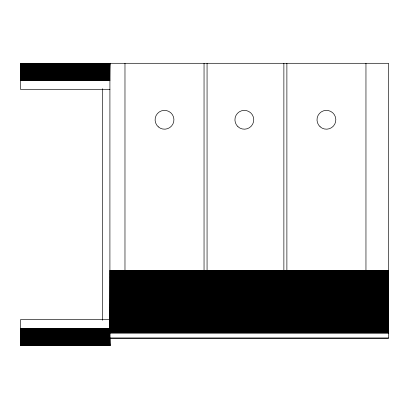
<?xml version="1.0" encoding="UTF-8"?>
<svg xmlns="http://www.w3.org/2000/svg" width="409" height="409" viewBox="0 0 409 409"><rect width="100%" height="100%" fill="white"/><g stroke="black" fill="none" stroke-linecap="round" stroke-linejoin="round"><path stroke-width="0.61" d="M388.55 338.095L109.914 338.105L109.914 345.661L109.914 63.298M109.914 338.156L388.55 338.171L388.55 63.298L20.45 63.298L20.45 89.326L109.914 89.326M20.45 63.385L109.914 63.385M20.45 63.436L109.914 63.492M20.45 63.564L109.914 63.564M20.45 63.64L109.914 63.64M20.45 63.732L109.914 63.732M20.45 63.835L109.914 63.835M20.45 63.947L109.914 63.947M20.45 64.075L109.914 64.075M20.45 64.208L109.914 64.208M20.45 64.351L109.914 64.351M20.45 64.51L109.914 64.51M20.45 64.673L109.914 64.673M20.45 64.852L109.914 64.852M20.45 65.036L109.914 65.036M20.45 65.236L109.914 65.236M20.45 65.445L109.914 65.445M20.45 65.665L109.914 65.665M20.45 65.895L109.914 65.895M20.45 66.135L109.914 66.135M20.45 66.386L109.914 66.386M20.45 66.647L109.914 66.647M20.45 66.918L109.914 66.918M20.45 67.199L109.914 67.199M20.45 67.495L109.914 67.495M20.45 67.797L109.914 67.797M20.45 68.109L109.914 68.109M20.45 68.436L109.914 68.436M20.45 68.768L109.914 68.768M20.45 69.116L109.914 69.116M20.45 69.469L109.914 69.469M20.45 69.837L109.914 69.837M20.45 70.21L109.914 70.21M20.45 70.593L109.914 70.593M20.45 70.992L109.914 70.992M20.45 71.396L109.914 71.396M20.45 71.815L109.914 71.815M20.45 72.24L109.914 72.24M20.45 72.679L109.914 72.679M20.45 73.124L109.914 73.124M20.45 73.579L109.914 73.579M20.45 74.049L109.914 74.049M20.45 74.525L109.914 74.525M20.45 75.011L109.914 75.011M20.45 75.507L109.914 75.507M20.45 76.013L109.914 76.013M20.45 76.529L109.914 76.529M20.45 77.056L109.914 77.056M20.45 77.587L109.914 77.587M20.45 78.134L109.914 78.134M20.45 78.686L109.914 78.686M20.45 79.254L109.914 79.254M20.45 79.827L109.914 79.827M20.45 80.409L109.914 80.409M20.45 80.629L109.914 80.629M109.914 270.395L388.55 270.395M154.72 270.405L174.3 270.405M234.546 270.405L254.127 270.405M316.632 270.405L336.213 270.405M109.914 270.635L388.55 270.635M109.914 271.014L388.55 271.014M109.914 271.387L388.55 271.387M109.914 271.765L388.55 271.765M109.914 272.138L388.55 272.138M109.914 272.517L388.55 272.517M109.914 272.89L388.55 272.89M109.914 273.263L388.55 273.263M109.914 273.636L388.55 273.636M109.914 274.01L388.55 274.01M109.914 274.378L388.55 274.378M109.914 274.751L388.55 274.751M109.914 275.119L388.55 275.119M109.914 275.492L388.55 275.492M109.914 275.86L388.55 275.86M109.914 276.228L388.55 276.228M109.914 276.596L388.55 276.596M109.914 276.965L388.55 276.965M109.914 277.328L388.55 277.328M109.914 277.696L388.55 277.696M109.914 278.059L388.55 278.059M109.914 278.422L388.55 278.422M109.914 278.79L388.55 278.79M109.914 279.153L388.55 279.153M109.914 279.511L388.55 279.511M109.914 279.874L388.55 279.874M109.914 280.237L388.55 280.237M109.914 280.594L388.55 280.594M109.914 280.957L388.55 280.957M109.914 281.315L388.55 281.315M109.914 281.673L388.55 281.673M109.914 282.031L388.55 282.031M109.914 282.389L388.55 282.389M109.914 282.742L388.55 282.742M109.914 283.1L388.55 283.1M109.914 283.452L388.55 283.452M109.914 283.805L388.55 283.805M109.914 284.158L388.55 284.158M109.914 284.511L388.55 284.511M109.914 284.863L388.55 284.863M109.914 285.216L388.55 285.216M109.914 285.564L388.55 285.564M109.914 285.917L388.55 285.917M109.914 286.264L388.55 286.264M109.914 286.612L388.55 286.612M109.914 286.96L388.55 286.96M109.914 287.307L388.55 287.307M109.914 287.65L388.55 287.65M109.914 287.997L388.55 287.997M109.914 288.34L388.55 288.34M109.914 288.682L388.55 288.682M109.914 289.025L388.55 289.025M109.914 289.368L388.55 289.368M109.914 289.71L388.55 289.71M109.914 290.047L388.55 290.047M109.914 290.39L388.55 290.39M109.914 290.727L388.55 290.727M109.914 291.065L388.55 291.065M109.914 291.402L388.55 291.402M109.914 291.74L388.55 291.74M109.914 292.077L388.55 292.077M109.914 292.409L388.55 292.409M109.914 292.742L388.55 292.742M109.914 293.079L388.55 293.079M109.914 293.411L388.55 293.411M109.914 293.739L388.55 293.739M109.914 294.071L388.55 294.071M109.914 294.403L388.55 294.403M109.914 294.731L388.55 294.731M109.914 295.058L388.55 295.058M109.914 295.385L388.55 295.385M109.914 295.712L388.55 295.712M109.914 296.039L388.55 296.039M109.914 296.361L388.55 296.361M109.914 296.689L388.55 296.689M109.914 297.011L388.55 297.011M109.914 297.333L388.55 297.333M109.914 297.655L388.55 297.655M109.914 297.977L388.55 297.977M109.914 298.294L388.55 298.294M109.914 298.616L388.55 298.616M109.914 298.933L388.55 298.933M109.914 299.25L388.55 299.25M109.914 299.567L388.55 299.567M109.914 299.879L388.55 299.879M109.914 300.196L388.55 300.196M109.914 300.508L388.55 300.508M109.914 300.825L388.55 300.825M109.914 301.136L388.55 301.136M109.914 301.443L388.55 301.443M109.914 301.755L388.55 301.755M109.914 302.067L388.55 302.067M109.914 302.374L388.55 302.374M109.914 302.68L388.55 302.68M109.914 302.987L388.55 302.987M109.914 303.294L388.55 303.294M109.914 303.601L388.55 303.601M109.914 303.902L388.55 303.902M109.914 304.204L388.55 304.204M109.914 304.506L388.55 304.506M109.914 304.807L388.55 304.807M109.914 305.109L388.55 305.109M109.914 305.411L388.55 305.411M109.914 305.707L388.55 305.707M109.914 306.004L388.55 306.004M109.914 306.3L388.55 306.3M109.914 306.597L388.55 306.597M109.914 306.893L388.55 306.893M109.914 307.185L388.55 307.185M109.914 307.476L388.55 307.476M109.914 307.767L388.55 307.767M109.914 308.059L388.55 308.059M109.914 308.35L388.55 308.35M109.914 308.642L388.55 308.642M109.914 308.928L388.55 308.928M109.914 309.214L388.55 309.214M109.914 309.501L388.55 309.501M109.914 309.787L388.55 309.787M109.914 310.068L388.55 310.068M109.914 310.354L388.55 310.354M109.914 310.635L388.55 310.635M109.914 310.917L388.55 310.917M109.914 311.198L388.55 311.198M109.914 311.479L388.55 311.479M109.914 311.755L388.55 311.755M109.914 312.031L388.55 312.031M109.914 312.307L388.55 312.307M109.914 312.583L388.55 312.583M109.914 312.859L388.55 312.859M109.914 313.13L388.55 313.13M109.914 313.406L388.55 313.406M109.914 313.677L388.55 313.677M109.914 313.948L388.55 313.948M109.914 314.214L388.55 314.214M109.914 314.485L388.55 314.485M109.914 314.751L388.55 314.751M109.914 315.017L388.55 315.017M109.914 315.283L388.55 315.283M109.914 315.549L388.55 315.549M109.914 315.814L388.55 315.814M109.914 316.075L388.55 316.075M109.914 316.336L388.55 316.336M109.914 316.597L388.55 316.597M109.914 316.857L388.55 316.857M109.914 317.113L388.55 317.113M109.914 317.369L388.55 317.369M109.914 317.629L388.55 317.629M109.914 317.88L388.55 317.88M109.914 318.136L388.55 318.136M109.914 318.391L388.55 318.391M109.914 318.642L388.55 318.642M109.914 318.892L388.55 318.892M109.914 319.143L388.55 319.143M109.914 319.393L388.55 319.393M388.55 319.639L20.45 319.674L20.45 345.702L109.914 345.564M109.914 319.884L388.55 319.884M109.914 320.135L388.55 320.135M109.914 320.375L388.55 320.375M109.914 320.62L388.55 320.62M109.914 320.861L388.55 320.861M109.914 321.106L388.55 321.106M109.914 321.346L388.55 321.346M109.914 321.586L388.55 321.586M109.914 321.822L388.55 321.822M109.914 322.062L388.55 322.062M109.914 322.297L388.55 322.297M109.914 322.532L388.55 322.532M109.914 322.767L388.55 322.767M109.914 322.998L388.55 322.998M109.914 323.228L388.55 323.228M109.914 323.463L388.55 323.463M109.914 323.688L388.55 323.688M109.914 323.918L388.55 323.918M109.914 324.148L388.55 324.148M109.914 324.373L388.55 324.373M109.914 324.598L388.55 324.598M109.914 324.823L388.55 324.823M109.914 325.043L388.55 325.043M109.914 325.267L388.55 325.267M109.914 325.487L388.55 325.487M109.914 325.707L388.55 325.707M109.914 325.927L388.55 325.927M109.914 326.142L388.55 326.142M109.914 326.362L388.55 326.362M109.914 326.576L388.55 326.576M109.914 326.791L388.55 326.791M109.914 327.001L388.55 327.001M109.914 327.215L388.55 327.215M109.914 327.425L388.55 327.425M109.914 327.635L388.55 327.635M109.914 327.844L388.55 327.844M109.914 328.049L388.55 328.049M109.914 328.258L388.55 328.258M20.45 328.371L109.914 328.371M109.914 328.463L388.55 328.463M20.45 328.591L109.914 328.591M109.914 328.667L388.55 328.667M109.914 328.872L388.55 328.872M109.914 329.071L388.55 329.071M20.45 329.173L109.914 329.173M109.914 329.271L388.55 329.271M109.914 329.47L388.55 329.47M109.914 329.669L388.55 329.669M20.45 329.746L109.914 329.746M109.914 329.869L388.55 329.869M109.914 330.063L388.55 330.063M109.914 330.257L388.55 330.257M20.45 330.314L109.914 330.314M109.914 330.452L388.55 330.452M109.914 330.646L388.55 330.646M20.45 330.866L388.55 330.835M109.914 331.024L388.55 331.024M109.914 331.213L388.55 331.213M388.55 331.402L20.45 331.413M109.914 331.592L388.55 331.592M109.914 331.776L388.55 331.776M20.45 331.944L388.55 331.96M109.914 332.144L388.55 332.144M109.914 332.323L388.55 332.323M20.45 332.471L388.55 332.507M109.914 332.686L388.55 332.686M109.914 332.865L388.55 332.865M20.45 332.987L388.55 333.11M20.45 333.493L109.914 333.493M20.45 333.989L109.914 333.989M20.45 334.475L109.914 334.475M20.45 334.951L109.914 334.951M20.45 335.421L109.914 335.421M20.45 335.876L109.914 335.876M20.45 336.321L109.914 336.321M20.45 336.76L109.914 336.76M20.45 337.185L109.914 337.185M20.45 337.604L109.914 337.604M20.45 338.008L109.914 338.008M20.45 338.407L109.914 338.407M20.45 338.79L109.914 338.79M20.45 339.163L109.914 339.163M20.45 339.531L109.914 339.531M20.45 339.884L109.914 339.884M20.45 340.232L109.914 340.232M20.45 340.564L109.914 340.564M20.45 340.891L109.914 340.891M20.45 341.203L109.914 341.203M20.45 341.505L109.914 341.505M20.45 341.801L109.914 341.801M20.45 342.082L109.914 342.082M20.45 342.353L109.914 342.353M20.45 342.614L109.914 342.614M20.45 342.865L109.914 342.865M20.45 343.105L109.914 343.105M20.45 343.335L109.914 343.335M20.45 343.555L109.914 343.555M20.45 343.764L109.914 343.764M20.45 343.964L109.914 343.964M20.45 344.148L109.914 344.148M20.45 344.327L109.914 344.327M20.45 344.49L109.914 344.49M20.45 344.649L109.914 344.649M20.45 344.792L109.914 344.792M20.45 344.925L109.914 344.925M20.45 345.053L109.914 345.053M20.45 345.165L109.914 345.165M20.45 345.268L109.914 345.268M20.45 345.36L109.914 345.36M20.45 345.436L109.914 345.436M20.45 345.508L109.914 345.508M365.958 63.298L365.958 270.395M286.883 63.298L286.883 270.395M283.872 63.298L283.872 270.395M207.061 63.298L207.061 270.395M204.045 63.298L204.045 270.395M124.975 63.298L124.975 270.395M102.383 88.697L102.383 320.303M320.114 126.77A9.412 9.412 0 0 0 335.625 121.744A9.412 9.412 0 0 0 323.519 110.824A9.412 9.412 0 0 0 320.114 126.77M237.936 126.678A9.412 9.412 0 0 0 253.514 121.872A9.412 9.412 0 0 0 241.561 110.783A9.412 9.412 0 0 0 237.936 126.678M158.298 126.851A9.412 9.412 0 0 0 173.743 121.626A9.412 9.412 0 0 0 161.494 110.865A9.412 9.412 0 0 0 158.298 126.851"/></g></svg>
